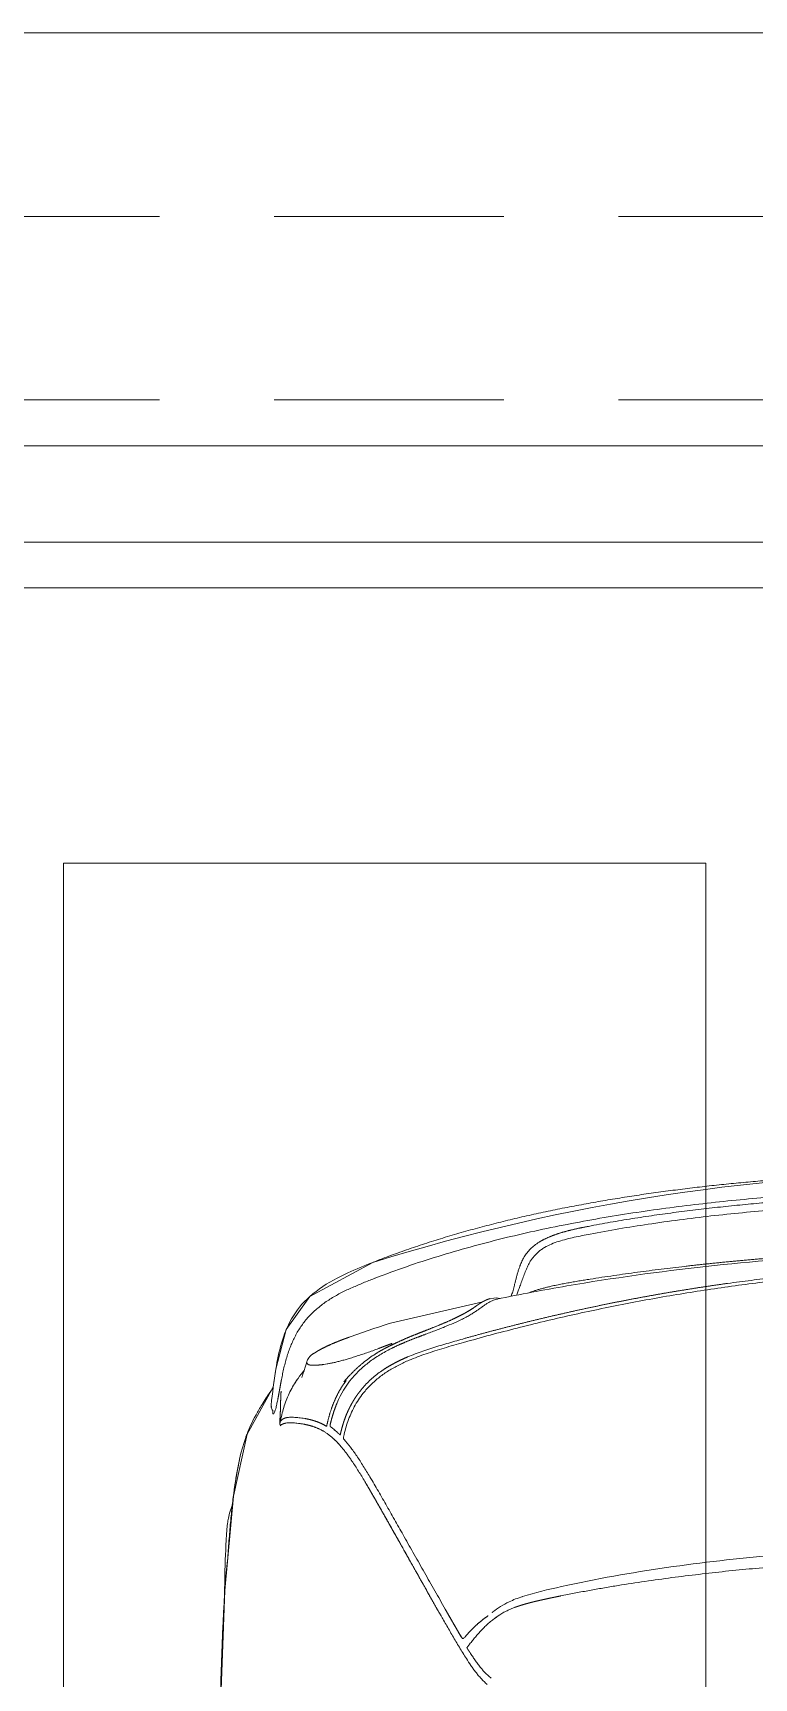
# Model space of a CAD drawing. Header units: metres. Extents: x -13316 to 152404, y -3899 to 30226.
# Drawn here: x 114757.2 to 114835.7, y 3424.3 to 3603.7 of the extents above; entities that cross this region are included whole.
import ezdxf
from ezdxf.xclip import XClip

# ---------------------------------------------------------------- set-up
doc = ezdxf.new("R2010")
doc.units = ezdxf.units.M
doc.header["$LTSCALE"] = 100
doc.header["$MEASUREMENT"] = 0
doc.header["$XCLIPFRAME"] = 0
doc.linetypes.add('HIDDEN', pattern=[0.375, 0.25, -0.125])
doc.layers.get('0').update_dxf_attribs({"color": 9, "lineweight": 9})
for name, color, linetype, lineweight in [('04', 9, 'Continuous', 9), ('06A', 9, 'Continuous', 9), ('06B', 9, 'Continuous', 9), ('06D', 9, 'Continuous', 9), ('40M', 9, 'Continuous', 9)]:
    doc.layers.add(name, color=color, linetype=linetype, lineweight=lineweight)

# ---------------------------------------------------------------- blocks, each defined once
blk = doc.blocks.new('p-harpusta-ust')
at = {"layer": '06A'}
blk.add_lwpolyline([(-947.46, 2083), (-947.46, 2083), (-902.46, 2083), (-902.46, 460), (-947.46, 460), (-947.46, 2083)], dxfattribs=at)
at = {"layer": '06D', "linetype": 'HIDDEN'}
for points in [[(-927.46, 460), (-927.46, 2083)], [(-907.46, 460), (-907.46, 2083)]]:
    blk.add_lwpolyline(points, dxfattribs=at)
blk = doc.blocks.new('p-araba-polo')
for p, q in [((3.7907, -0.2576), (3.7909, -0.2576)), ((3.7514, -0.624), (3.7743, -0.5251)), ((3.7299, -0.546), (3.7299, -0.546)), ((3.4392, -0.5659), (3.4392, -0.5659)), ((3.6419, -0.7275), (3.6419, -0.7275)), ((3.4804, -0.8048), (3.4804, -0.8048))]:
    blk.add_line(p, q)
at = {"flags": 128}
for points in [[(3.7308, -0.6835), (3.732, -0.6804), (3.7332, -0.6772), (3.7345, -0.6739)], [(3.6558, -0.7538), (3.6563, -0.7542), (3.6566, -0.7545), (3.6574, -0.7549)], [(3.6574, -0.7549), (3.6583, -0.7553), (3.6593, -0.7556), (3.6605, -0.7556)]]:
    blk.add_lwpolyline(points, dxfattribs=at)
for points, degree, knots in [([(3.8968, 0), (3.8968, -0.0121), (3.8967, -0.0363), (3.8959, -0.0725), (3.8947, -0.1088), (3.893, -0.145), (3.8908, -0.1812), (3.888, -0.2174), (3.8847, -0.2535), (3.8808, -0.2896), (3.8764, -0.3256), (3.8712, -0.3615), (3.8654, -0.3973), (3.8588, -0.4329), (3.8515, -0.4685), (3.8433, -0.5038), (3.8341, -0.5389), (3.824, -0.5737), (3.8128, -0.6082), (3.8043, -0.6309), (3.8001, -0.6422)], 3, [0, 0, 0, 0, 0.055558, 0.111113, 0.166668, 0.222224, 0.277781, 0.333337, 0.388894, 0.44445, 0.500005, 0.55556, 0.611116, 0.666671, 0.722227, 0.777783, 0.833339, 0.888892, 0.944445, 1, 1, 1, 1]), ([(3.8174, -0.6444), (3.8199, -0.638), (3.8249, -0.6251), (3.8318, -0.6056), (3.8384, -0.5859), (3.8446, -0.566), (3.8505, -0.5459), (3.856, -0.5257), (3.8613, -0.5053), (3.8662, -0.4849), (3.8708, -0.4643), (3.8752, -0.4435), (3.8792, -0.4228), (3.883, -0.4019), (3.8866, -0.3809), (3.8899, -0.3599), (3.893, -0.3389), (3.8958, -0.3178), (3.8985, -0.2966), (3.9009, -0.2755), (3.9031, -0.2543), (3.9051, -0.2331), (3.9069, -0.2119), (3.9086, -0.1907), (3.91, -0.1695), (3.9113, -0.1483), (3.9123, -0.1271), (3.9133, -0.1059), (3.914, -0.0847), (3.9146, -0.0635), (3.915, -0.0423), (3.9152, -0.0212), (3.9153, -0.007), (3.9153, 0)], 3, [0, 0, 0, 0, 0.031503, 0.063111, 0.094824, 0.126637, 0.158547, 0.190546, 0.222628, 0.254786, 0.287011, 0.319297, 0.351636, 0.384021, 0.416445, 0.448899, 0.481372, 0.513858, 0.546357, 0.578861, 0.611362, 0.643854, 0.676332, 0.708795, 0.741239, 0.773662, 0.806063, 0.838441, 0.870794, 0.903125, 0.935433, 0.967723, 1, 1, 1, 1]), ([(3.8826, 0), (3.8825, -0.0115), (3.8825, -0.0346), (3.8818, -0.0692), (3.8807, -0.1038), (3.8791, -0.1384), (3.877, -0.1729), (3.8745, -0.2074), (3.8715, -0.2419), (3.8679, -0.2763), (3.8637, -0.3107), (3.859, -0.3441), (3.8539, -0.3766), (3.85, -0.3976), (3.8481, -0.4081)], 3, [0, 0, 0, 0, 0.084393, 0.168775, 0.253159, 0.337558, 0.421942, 0.506321, 0.590718, 0.675107, 0.759486, 0.843869, 0.92194, 1, 1, 1, 1]), ([(3.8565, -0.4099), (3.858, -0.4019), (3.861, -0.3861), (3.865, -0.3622), (3.8686, -0.3382), (3.8719, -0.3142), (3.8749, -0.2902), (3.8776, -0.2661), (3.8801, -0.242), (3.8823, -0.2178), (3.8842, -0.1937), (3.8859, -0.1695), (3.8873, -0.1453), (3.8885, -0.1211), (3.8895, -0.0969), (3.8903, -0.0727), (3.8908, -0.0485), (3.8912, -0.0242), (3.8912, -0.0081), (3.8912, 0)], 3, [0, 0, 0, 0, 0.058823, 0.117646, 0.17647, 0.235293, 0.294117, 0.35294, 0.411764, 0.470587, 0.529411, 0.588234, 0.647058, 0.705882, 0.764705, 0.823529, 0.882353, 0.941176, 1, 1, 1, 1]), ([(3.7299, -0.546), (3.7326, -0.5363), (3.7381, -0.5169), (3.7456, -0.4876), (3.7529, -0.4583), (3.7597, -0.4288), (3.7661, -0.3992), (3.7721, -0.3696), (3.7777, -0.3398), (3.7828, -0.31), (3.7875, -0.2801), (3.7918, -0.2501), (3.7957, -0.2201), (3.7992, -0.19), (3.8022, -0.1598), (3.8038, -0.1397), (3.8047, -0.1296)], 3, [0, 0, 0, 0, 0.071461, 0.142913, 0.214376, 0.285822, 0.357282, 0.428734, 0.500167, 0.571583, 0.64299, 0.714393, 0.785796, 0.857198, 0.928599, 1, 1, 1, 1]), ([(3.7771, -0.5097), (3.7824, -0.4843), (3.7966, -0.4088), (3.8141, -0.2823), (3.8225, -0.1806), (3.8251, -0.1297)], 3, [0, 0, 0, 0, 0.20268, 0.601651, 1, 1, 1, 1]), ([(3.7943, -0.2582), (3.7954, -0.2497), (3.7977, -0.2326), (3.8008, -0.2069), (3.8036, -0.1812), (3.806, -0.1555), (3.8074, -0.1383), (3.8081, -0.1297)], 3, [0, 0, 0, 0, 0.200035, 0.400025, 0.600021, 0.8, 1, 1, 1, 1]), ([(3.4856, -0.2052), (3.4847, -0.215), (3.4831, -0.2347), (3.4791, -0.2738), (3.4733, -0.3227), (3.4669, -0.3666), (3.4619, -0.3959), (3.4593, -0.4106), (3.4566, -0.4254), (3.4546, -0.4353), (3.4536, -0.4402)], 3, [0, 0, 0, 0, 0.12452, 0.248713, 0.496885, 0.746467, 0.809383, 0.872586, 0.936113, 1, 1, 1, 1]), ([(3.7989, -0.4081), (3.8003, -0.3995), (3.8029, -0.3823), (3.8065, -0.3565), (3.8099, -0.3307), (3.8119, -0.3134), (3.8129, -0.3048)], 3, [0, 0, 0, 0, 0.249972, 0.499988, 0.750033, 1, 1, 1, 1]), ([(3.7912, -0.4504), (3.7917, -0.4485), (3.7925, -0.4445), (3.7937, -0.4385), (3.7948, -0.4325), (3.7959, -0.4264), (3.797, -0.4203), (3.798, -0.4142), (3.7986, -0.4101), (3.7989, -0.4081)], 3, [0, 0, 0, 0, 0.142515, 0.285196, 0.427965, 0.570749, 0.713737, 0.856833, 1, 1, 1, 1]), ([(3.8481, -0.4081), (3.8476, -0.411), (3.8464, -0.4167), (3.8447, -0.4253), (3.8426, -0.4338), (3.8402, -0.4422), (3.8374, -0.4503), (3.8348, -0.4552), (3.8335, -0.4577)], 3, [0, 0, 0, 0, 0.167506, 0.33466, 0.50145, 0.667886, 0.83384, 1, 1, 1, 1]), ([(3.7841, -0.4746), (3.7844, -0.4739), (3.7851, -0.4721), (3.7861, -0.4691), (3.7873, -0.4656), (3.7883, -0.462), (3.7893, -0.4582), (3.7903, -0.4544), (3.7909, -0.4517), (3.7912, -0.4504)], 3, [0, 0, 0, 0, 0.115196, 0.262644, 0.410099, 0.557562, 0.705034, 0.852514, 1, 1, 1, 1]), ([(3.8335, -0.4577), (3.8327, -0.4588), (3.8313, -0.4612), (3.8288, -0.4644), (3.826, -0.4673), (3.8231, -0.4699), (3.82, -0.4722), (3.8168, -0.4742), (3.8134, -0.476), (3.8111, -0.477), (3.81, -0.4775)], 3, [0, 0, 0, 0, 0.124981, 0.249968, 0.374958, 0.499953, 0.624954, 0.749963, 0.874979, 1, 1, 1, 1]), ([(3.8134, -0.4845), (3.8151, -0.4838), (3.8184, -0.4825), (3.8232, -0.48), (3.8278, -0.4769), (3.832, -0.4731), (3.8358, -0.4688), (3.8381, -0.4654), (3.8392, -0.4637)], 3, [0, 0, 0, 0, 0.166711, 0.333398, 0.500062, 0.66671, 0.833352, 1, 1, 1, 1]), ([(3.81, -0.4775), (3.808, -0.4783), (3.804, -0.4799), (3.798, -0.482), (3.7924, -0.4841), (3.7873, -0.486), (3.7837, -0.4874), (3.7819, -0.4881), (3.7815, -0.4884)], 3, [0, 0, 0, 0, 0.18627, 0.372392, 0.558131, 0.743503, 0.928538, 1, 1, 1, 1]), ([(3.4331, -0.5064), (3.434, -0.5049), (3.4358, -0.502), (3.4373, -0.4989), (3.4381, -0.4974)], 3, [0, 0, 0, 0, 0.504884, 1, 1, 1, 1]), ([(3.4381, -0.4974), (3.4373, -0.4989), (3.4358, -0.502), (3.434, -0.5049), (3.4331, -0.5064)], 3, [0, 0, 0, 0, 0.494609, 1, 1, 1, 1]), ([(3.4381, -0.4974), (3.4386, -0.4963), (3.4397, -0.4941), (3.4405, -0.4918), (3.441, -0.4906)], 3, [0, 0, 0, 0, 0.498968, 1, 1, 1, 1]), ([(3.441, -0.4906), (3.4405, -0.4918), (3.4397, -0.4941), (3.4386, -0.4963), (3.4381, -0.4974)], 3, [0, 0, 0, 0, 0.501096, 1, 1, 1, 1]), ([(3.7818, -0.4936), (3.7825, -0.4933), (3.784, -0.4928), (3.7865, -0.492), (3.7894, -0.4913), (3.7925, -0.4905), (3.7958, -0.4896), (3.7992, -0.4888), (3.8027, -0.4879), (3.8063, -0.4869), (3.8099, -0.4858), (3.8122, -0.4849), (3.8134, -0.4845)], 3, [0, 0, 0, 0, 0.099513, 0.199085, 0.298757, 0.398601, 0.498624, 0.598776, 0.698998, 0.799265, 0.899601, 1, 1, 1, 1]), ([(3.3918, -0.5389), (3.3904, -0.5381), (3.3878, -0.5363), (3.3839, -0.5336), (3.38, -0.5308), (3.3763, -0.528), (3.3729, -0.5252), (3.3698, -0.5223), (3.3668, -0.5193), (3.365, -0.517), (3.3641, -0.5159)], 3, [0, 0, 0, 0, 0.135189, 0.270177, 0.404927, 0.539624, 0.654876, 0.770059, 0.885089, 1, 1, 1, 1]), ([(3.4273, -0.5145), (3.4262, -0.5159), (3.4239, -0.5188), (3.4208, -0.522), (3.4183, -0.5245), (3.4164, -0.5263), (3.4145, -0.5281), (3.4126, -0.5298), (3.4107, -0.5315), (3.4088, -0.5331), (3.4068, -0.5347), (3.4049, -0.5363), (3.403, -0.5378), (3.4015, -0.539), (3.4005, -0.5397), (3.4, -0.5401), (3.3996, -0.5405), (3.3991, -0.5408), (3.3986, -0.5412), (3.3981, -0.5416), (3.3976, -0.542), (3.3973, -0.5422), (3.3971, -0.5423)], 3, [0, 0, 0, 0, 0.127806, 0.254933, 0.318226, 0.381331, 0.444235, 0.506923, 0.569381, 0.631599, 0.69357, 0.755292, 0.816773, 0.878031, 0.893313, 0.908584, 0.923844, 0.939093, 0.954332, 0.969563, 0.984785, 1, 1, 1, 1]), ([(3.4331, -0.5064), (3.4331, -0.5064), (3.4322, -0.5078), (3.4303, -0.5106), (3.4283, -0.5132), (3.4273, -0.5145)], 3, [0, 0, 0, 0, 0.000023, 0.502974, 1, 1, 1, 1]), ([(3.7735, -0.5185), (3.773, -0.5194), (3.7719, -0.5212), (3.7697, -0.5243), (3.7679, -0.5268), (3.767, -0.5281)], 3, [0, 0, 0, 0, 0.333348, 0.666684, 1, 1, 1, 1]), ([(3.7735, -0.5185), (3.774, -0.5176), (3.7749, -0.5159), (3.7763, -0.5127), (3.777, -0.5104), (3.7773, -0.5088)], 3, [0, 0, 0, 0, 0.253002, 0.505984, 1, 1, 1, 1]), ([(3.3572, -0.5202), (3.3577, -0.5208), (3.3587, -0.522), (3.3608, -0.5242), (3.3635, -0.5269), (3.367, -0.5299), (3.3705, -0.5327), (3.3741, -0.5354), (3.379, -0.5388), (3.3828, -0.5413), (3.3853, -0.5429)], 3, [0, 0, 0, 0, 0.060335, 0.124578, 0.249278, 0.374233, 0.499321, 0.624409, 0.749543, 1, 1, 1, 1]), ([(3.403, -0.5378), (3.403, -0.5378), (3.403, -0.5378), (3.403, -0.5378), (3.403, -0.5378), (3.403, -0.5378), (3.403, -0.5378)], 3, [0, 0, 0, 0, 1, 1, 1, 1, 1, 1, 1]), ([(3.403, -0.5378), (3.403, -0.5378), (3.403, -0.5378), (3.403, -0.5378), (3.403, -0.5378), (3.403, -0.5378), (3.403, -0.5378), (3.403, -0.5378), (3.403, -0.5378), (3.403, -0.5378), (3.403, -0.5378), (3.403, -0.5378), (3.403, -0.5378), (3.403, -0.5378), (3.403, -0.5378)], 7, [0, 0, 0, 0, 0, 0, 0, 0, 1, 1, 1, 1, 1, 1, 1, 1, 1, 1, 1, 1, 1, 1, 1]), ([(3.767, -0.5281), (3.7664, -0.5289), (3.7652, -0.5307), (3.763, -0.5338), (3.7607, -0.5375), (3.7581, -0.5419), (3.7563, -0.5454), (3.7554, -0.5472)], 3, [0, 0, 0, 0, 0.200624, 0.400934, 0.600937, 0.800584, 1, 1, 1, 1]), ([(3.3853, -0.5429), (3.3873, -0.5442), (3.3915, -0.5467), (3.3997, -0.5518), (3.4101, -0.5579), (3.4204, -0.5638), (3.4274, -0.5679), (3.4315, -0.5702), (3.4335, -0.5714), (3.4347, -0.5721)], 3, [0, 0, 0, 0, 0.124906, 0.24985, 0.49985, 0.749925, 0.874966, 0.92498, 1, 1, 1, 1]), ([(3.4092, -0.5441), (3.4087, -0.5445), (3.4078, -0.5452), (3.4071, -0.5465), (3.4076, -0.5476), (3.4085, -0.5481), (3.4089, -0.5484)], 3, [0, 0, 0, 0, 0.263807, 0.500052, 0.736261, 1, 1, 1, 1]), ([(3.4089, -0.5484), (3.414, -0.5514), (3.4241, -0.5573), (3.4341, -0.563), (3.4392, -0.5659)], 3, [0, 0, 0, 0, 0.499997, 1, 1, 1, 1]), ([(3.7106, -0.6052), (3.7118, -0.6022), (3.7143, -0.5961), (3.7176, -0.5868), (3.7208, -0.5771), (3.7239, -0.567), (3.7269, -0.5566), (3.7289, -0.5496), (3.7299, -0.546)], 3, [0, 0, 0, 0, 0.155616, 0.31525, 0.479141, 0.64759, 0.821014, 1, 1, 1, 1]), ([(3.7141, -0.6071), (3.7152, -0.6043), (3.7175, -0.5987), (3.7205, -0.5902), (3.7234, -0.5816), (3.7261, -0.573), (3.7287, -0.5643), (3.7312, -0.5556), (3.7328, -0.5498), (3.7337, -0.5469)], 3, [0, 0, 0, 0, 0.14264, 0.285361, 0.428172, 0.571059, 0.714003, 0.856988, 1, 1, 1, 1]), ([(3.4212, -0.5643), (3.4212, -0.5643), (3.4212, -0.5643), (3.4212, -0.5643), (3.4212, -0.5643), (3.4212, -0.5643), (3.4212, -0.5643)], 3, [0, 0, 0, 0, 1, 1, 1, 1, 1, 1, 1]), ([(3.4212, -0.5643), (3.4212, -0.5643), (3.4212, -0.5643), (3.4212, -0.5643), (3.4212, -0.5643), (3.4212, -0.5643), (3.4212, -0.5643)], 3, [0, 0, 0, 0, 1, 1, 1, 1, 1, 1, 1]), ([(3.4347, -0.5721), (3.4414, -0.5759), (3.4547, -0.5834), (3.4744, -0.5945), (3.4939, -0.6055), (3.5066, -0.6127), (3.513, -0.6162)], 3, [0, 0, 0, 0, 0.250088, 0.500081, 0.750046, 1, 1, 1, 1]), ([(3.4392, -0.5659), (3.4459, -0.5697), (3.4593, -0.5774), (3.4791, -0.5886), (3.4988, -0.5997), (3.5116, -0.607), (3.5181, -0.6106)], 3, [0, 0, 0, 0, 0.250005, 0.499995, 0.750003, 1, 1, 1, 1]), ([(3.7468, -0.5666), (3.7461, -0.5684), (3.7447, -0.5719), (3.7426, -0.5774), (3.7405, -0.583), (3.7391, -0.5868), (3.7384, -0.5887)], 3, [0, 0, 0, 0, 0.249816, 0.499724, 0.749781, 1, 1, 1, 1]), ([(3.6746, -0.6553), (3.6762, -0.654), (3.6794, -0.6513), (3.6839, -0.647), (3.6882, -0.6424), (3.6922, -0.6376), (3.6959, -0.6326), (3.6993, -0.6274), (3.7024, -0.622), (3.7054, -0.6165), (3.7081, -0.6109), (3.7098, -0.6071), (3.7106, -0.6052)], 3, [0, 0, 0, 0, 0.099992, 0.199992, 0.299988, 0.399982, 0.499978, 0.599981, 0.699987, 0.79999, 0.899989, 1, 1, 1, 1]), ([(3.513, -0.6162), (3.5186, -0.6194), (3.5299, -0.6257), (3.5464, -0.6351), (3.5626, -0.6443), (3.573, -0.6504), (3.5782, -0.6534)], 3, [0, 0, 0, 0, 0.250068, 0.500042, 0.750043, 1, 1, 1, 1]), ([(3.5181, -0.6106), (3.5237, -0.6138), (3.535, -0.6202), (3.5515, -0.6295), (3.5678, -0.6388), (3.5782, -0.6449), (3.5834, -0.648)], 3, [0, 0, 0, 0, 0.250003, 0.500002, 0.750004, 1, 1, 1, 1]), ([(3.7233, -0.6248), (3.7222, -0.6269), (3.72, -0.6311), (3.7164, -0.6372), (3.7126, -0.6433), (3.7098, -0.6471), (3.7084, -0.649)], 3, [0, 0, 0, 0, 0.250171, 0.500217, 0.75015, 1, 1, 1, 1]), ([(3.6769, -0.6587), (3.6787, -0.6573), (3.6822, -0.6544), (3.6872, -0.6496), (3.6918, -0.6446), (3.6961, -0.6393), (3.6987, -0.6355), (3.7, -0.6336)], 3, [0, 0, 0, 0, 0.199996, 0.399992, 0.599991, 0.799994, 1, 1, 1, 1]), ([(3.7233, -0.6387), (3.7225, -0.6408), (3.7209, -0.645), (3.7187, -0.6513), (3.7166, -0.6574), (3.7147, -0.6635), (3.7135, -0.6673), (3.7129, -0.6693)], 3, [0, 0, 0, 0, 0.200275, 0.400507, 0.60049, 0.800241, 1, 1, 1, 1]), ([(3.7997, -0.6433), (3.7981, -0.6473), (3.7949, -0.6553), (3.7899, -0.6672), (3.7844, -0.6789), (3.7781, -0.6903), (3.7708, -0.7011), (3.765, -0.7075), (3.7621, -0.7107)], 3, [0, 0, 0, 0, 0.166182, 0.332514, 0.49905, 0.665821, 0.832816, 1, 1, 1, 1]), ([(3.7799, -0.7136), (3.7879, -0.7046), (3.7968, -0.6908), (3.8082, -0.6672), (3.8136, -0.654), (3.8172, -0.6448)], 3, [0, 0, 0, 0, 0.458817, 0.622395, 1, 1, 1, 1]), ([(3.5782, -0.6534), (3.5821, -0.6558), (3.5899, -0.6605), (3.5971, -0.6652), (3.6007, -0.6676)], 3, [0, 0, 0, 0, 0.500144, 1, 1, 1, 1]), ([(3.5834, -0.648), (3.5874, -0.6504), (3.5954, -0.6552), (3.6027, -0.66), (3.6063, -0.6624)], 3, [0, 0, 0, 0, 0.500076, 1, 1, 1, 1]), ([(3.6063, -0.6624), (3.6096, -0.6647), (3.6161, -0.6692), (3.6216, -0.6739), (3.6243, -0.6762)], 3, [0, 0, 0, 0, 0.500136, 1, 1, 1, 1]), ([(3.6278, -0.6766), (3.6305, -0.676), (3.6359, -0.6747), (3.644, -0.6721), (3.652, -0.6689), (3.6599, -0.6651), (3.6675, -0.6606), (3.6722, -0.6571), (3.6746, -0.6553)], 3, [0, 0, 0, 0, 0.159308, 0.322994, 0.489699, 0.658429, 0.828591, 1, 1, 1, 1]), ([(3.7084, -0.649), (3.7071, -0.6507), (3.7044, -0.6541), (3.7001, -0.6589), (3.6955, -0.6634), (3.6922, -0.6662), (3.6906, -0.6677)], 3, [0, 0, 0, 0, 0.250005, 0.500006, 0.750004, 1, 1, 1, 1]), ([(3.6243, -0.6762), (3.6245, -0.6764), (3.6249, -0.6768), (3.6263, -0.6769), (3.6273, -0.6767), (3.6278, -0.6766)], 3, [0, 0, 0, 0, 0.33657, 0.664105, 1, 1, 1, 1]), ([(3.6289, -0.6804), (3.631, -0.6799), (3.6352, -0.679), (3.6415, -0.6772), (3.6476, -0.6751), (3.6516, -0.6734), (3.6536, -0.6726)], 3, [0, 0, 0, 0, 0.250006, 0.500007, 0.750006, 1, 1, 1, 1]), ([(3.6843, -0.6769), (3.685, -0.6764), (3.6864, -0.6754), (3.6877, -0.6744), (3.6884, -0.6739)], 3, [0, 0, 0, 0, 0.500012, 1, 1, 1, 1]), ([(3.7129, -0.6693), (3.7124, -0.6709), (3.7114, -0.674), (3.7102, -0.6786), (3.709, -0.6829), (3.708, -0.6871), (3.7072, -0.691), (3.7065, -0.6948), (3.7062, -0.697), (3.706, -0.6982)], 3, [0, 0, 0, 0, 0.143178, 0.285809, 0.428387, 0.571114, 0.714004, 0.856981, 1, 1, 1, 1]), ([(3.7349, -0.6727), (3.7343, -0.6745), (3.733, -0.6779), (3.7317, -0.6811), (3.7311, -0.6828)], 3, [0, 0, 0, 0, 0.495547, 1, 1, 1, 1]), ([(3.6381, -0.6911), (3.6372, -0.6899), (3.6354, -0.6874), (3.6331, -0.6849), (3.632, -0.6836)], 3, [0, 0, 0, 0, 0.500029, 1, 1, 1, 1]), ([(3.706, -0.6982), (3.706, -0.6982), (3.706, -0.6982), (3.706, -0.6982), (3.706, -0.6982), (3.706, -0.6982), (3.706, -0.6982)], 3, [0, 0, 0, 0, 1, 1, 1, 1.000001, 1.000001, 1.000001, 1.000001]), ([(3.7311, -0.6828), (3.7305, -0.6842), (3.7293, -0.687), (3.7276, -0.691), (3.7259, -0.6947), (3.7243, -0.6981), (3.7227, -0.7012), (3.7212, -0.7039), (3.7197, -0.7063), (3.7188, -0.7076), (3.7184, -0.7083)], 3, [0, 0, 0, 0, 0.125001, 0.250002, 0.375002, 0.500002, 0.625002, 0.750002, 0.875001, 1, 1, 1, 1]), ([(3.7009, -0.7505), (3.7197, -0.7475), (3.7493, -0.7404), (3.773, -0.7216), (3.7799, -0.7136)], 3, [0, 0, 0, 0, 0.646551, 1, 1, 1, 1]), ([(3.7056, -0.7145), (3.7057, -0.7149), (3.7061, -0.7158), (3.7068, -0.7165), (3.7077, -0.7169), (3.7085, -0.7168), (3.709, -0.7167), (3.7091, -0.7166)], 3, [0, 0, 0, 0, 0.235288, 0.470581, 0.705875, 0.941175, 1, 1, 1, 1]), ([(3.7089, -0.7167), (3.7101, -0.7164), (3.7141, -0.7146), (3.7152, -0.7128), (3.7174, -0.7102)], 3, [0, 0, 0, 0, 0.136101, 1, 1, 1, 1]), ([(3.7621, -0.7107), (3.7607, -0.7121), (3.7579, -0.7149), (3.7533, -0.7188), (3.7485, -0.7224), (3.7436, -0.7257), (3.7384, -0.7286), (3.7331, -0.7313), (3.7294, -0.7329), (3.7276, -0.7337)], 3, [0, 0, 0, 0, 0.142965, 0.285982, 0.428979, 0.571915, 0.714754, 0.857457, 1, 1, 1, 1]), ([(3.6409, -0.7204), (3.6411, -0.7217), (3.6415, -0.7242), (3.6417, -0.7264), (3.6419, -0.7275)], 3, [0, 0, 0, 0, 0.500012, 1, 1, 1, 1]), ([(3.6419, -0.7275), (3.642, -0.7284), (3.6422, -0.7303), (3.6423, -0.7328), (3.6424, -0.7353), (3.6423, -0.7376), (3.6421, -0.739), (3.642, -0.7397)], 3, [0, 0, 0, 0, 0.160277, 0.337825, 0.535128, 0.754926, 1, 1, 1, 1]), ([(3.6431, -0.7458), (3.6458, -0.7452), (3.6511, -0.7441), (3.659, -0.742), (3.6667, -0.7393), (3.6742, -0.7361), (3.6815, -0.7323), (3.6868, -0.729), (3.6897, -0.727), (3.6903, -0.7266)], 3, [0, 0, 0, 0, 0.158644, 0.317513, 0.476648, 0.636014, 0.795575, 0.955312, 1, 1, 1, 1]), ([(3.6479, -0.7254), (3.6478, -0.7244), (3.6475, -0.7224), (3.6472, -0.72), (3.647, -0.7189)], 3, [0, 0, 0, 0, 0.499774, 1, 1, 1, 1]), ([(3.6481, -0.7379), (3.6483, -0.7365), (3.6487, -0.7335), (3.6482, -0.7285), (3.648, -0.7261)], 3, [0, 0, 0, 0, 0.499729, 1, 1, 1, 1]), ([(3.6797, -0.7331), (3.6797, -0.7331), (3.6797, -0.7331), (3.6797, -0.7331), (3.6797, -0.7331), (3.6797, -0.7331), (3.6797, -0.7331), (3.6797, -0.7331), (3.6797, -0.7331), (3.6797, -0.7331), (3.6797, -0.7331), (3.6797, -0.7331), (3.6797, -0.7331)], 6, [0, 0, 0, 0, 0, 0, 0, 1, 1, 1, 1, 1, 1, 1, 1, 1, 1, 1, 1, 1]), ([(3.6797, -0.7331), (3.6797, -0.7331), (3.6797, -0.7331), (3.6797, -0.7331), (3.6797, -0.7331), (3.6797, -0.7331), (3.6797, -0.7331), (3.6797, -0.7331), (3.6797, -0.7331), (3.6797, -0.7331), (3.6797, -0.7331), (3.6797, -0.7331), (3.6797, -0.7331)], 6, [0, 0, 0, 0, 0, 0, 0, 1, 1, 1, 1, 1, 1, 1, 1, 1, 1, 1, 1, 1]), ([(3.6848, -0.7302), (3.6849, -0.7301), (3.6905, -0.7267), (3.695, -0.7233), (3.6988, -0.7202), (3.6995, -0.7196)], 3, [0, 0, 0, 0, 0.284317, 0.878632, 1, 1, 1, 1]), ([(3.7276, -0.7337), (3.7256, -0.7345), (3.7215, -0.7361), (3.7152, -0.7382), (3.7088, -0.7401), (3.7024, -0.7417), (3.6959, -0.7431), (3.6916, -0.744), (3.6894, -0.7444)], 3, [0, 0, 0, 0, 0.166659, 0.333321, 0.499987, 0.666656, 0.833327, 1, 1, 1, 1]), ([(3.7312, -0.7322), (3.7312, -0.7322), (3.7312, -0.7322), (3.7312, -0.7322), (3.7312, -0.7322), (3.7312, -0.7322), (3.7312, -0.7322), (3.7312, -0.7322), (3.7312, -0.7322), (3.7312, -0.7322)], 3, [0, 0, 0, 0, 0.125, 0.25, 0.5, 1, 1, 1, 1, 1, 1, 1]), ([(3.642, -0.7397), (3.6418, -0.7402), (3.6416, -0.7414), (3.6411, -0.7429), (3.6404, -0.7444), (3.6396, -0.7453), (3.6392, -0.7457)], 3, [0, 0, 0, 0, 0.221287, 0.461031, 0.720285, 1, 1, 1, 1]), ([(3.6423, -0.746), (3.6423, -0.746), (3.6424, -0.7459), (3.6429, -0.7458), (3.6431, -0.7458)], 3, [0, 0, 0, 0, 0.500528, 1, 1, 1, 1]), ([(3.6442, -0.7453), (3.6444, -0.7451), (3.6449, -0.7448), (3.6452, -0.7444), (3.6454, -0.7442)], 3, [0, 0, 0, 0, 0.499449, 1, 1, 1, 1]), ([(3.6446, -0.7452), (3.6444, -0.7453), (3.6442, -0.7453), (3.6442, -0.7453), (3.6442, -0.7453)], 3, [0, 0, 0, 0, 0.4918, 1, 1, 1, 1]), ([(3.6454, -0.7442), (3.6457, -0.7438), (3.6464, -0.743), (3.6472, -0.7415), (3.6477, -0.7399), (3.648, -0.7386), (3.6481, -0.7379)], 3, [0, 0, 0, 0, 0.25, 0.5, 0.75, 1, 1, 1, 1]), ([(3.6684, -0.7483), (3.6668, -0.7486), (3.6637, -0.7493), (3.6595, -0.7502), (3.6562, -0.7511), (3.6538, -0.752), (3.6529, -0.7524), (3.6525, -0.7527)], 3, [0, 0, 0, 0, 0.243786, 0.487231, 0.658342, 0.829202, 1, 1, 1, 1]), ([(3.6589, -0.7419), (3.6589, -0.7419), (3.6589, -0.7419), (3.6589, -0.7419), (3.6589, -0.7419), (3.6589, -0.7419), (3.6589, -0.7419)], 3, [0, 0, 0, 0, 1, 1, 1, 1.000001, 1.000001, 1.000001, 1.000001]), ([(3.6634, -0.7404), (3.6634, -0.7404), (3.6634, -0.7404), (3.6634, -0.7404), (3.6634, -0.7404), (3.6634, -0.7404), (3.6634, -0.7404), (3.6634, -0.7404), (3.6634, -0.7404), (3.6634, -0.7404), (3.6634, -0.7404), (3.6634, -0.7404), (3.6634, -0.7404), (3.6634, -0.7404), (3.6634, -0.7404)], 7, [0, 0, 0, 0, 0, 0, 0, 0, 1, 1, 1, 1, 1, 1, 1, 1.000001, 1.000001, 1.000001, 1.000001, 1.000001, 1.000001, 1.000001, 1.000001]), ([(3.63, -0.7819), (3.6367, -0.7793), (3.6464, -0.775), (3.6606, -0.7668), (3.6723, -0.7592), (3.6777, -0.7555), (3.6807, -0.7535), (3.6809, -0.7534)], 3, [0, 0, 0, 0, 0.436591, 0.634385, 0.751254, 0.983784, 1, 1, 1, 1]), ([(3.6621, -0.7555), (3.6621, -0.7555), (3.6621, -0.7555), (3.6621, -0.7555), (3.6621, -0.7555), (3.6621, -0.7555), (3.6621, -0.7555), (3.6621, -0.7555), (3.6621, -0.7555), (3.6621, -0.7555), (3.6621, -0.7555)], 5, [0, 0, 0, 0, 0, 0, 1, 1, 1, 1, 1, 1, 1, 1, 1, 1, 1]), ([(3.5624, -0.7968), (3.5668, -0.7962), (3.5918, -0.7928), (3.6137, -0.7881), (3.6286, -0.7825), (3.63, -0.7819)], 3, [0, 0, 0, 0, 0.15043, 0.932957, 1, 1, 1, 1]), ([(3.46, -0.8061), (3.4566, -0.8063), (3.4499, -0.8067), (3.4362, -0.8075), (3.4129, -0.8086), (3.3796, -0.8099), (3.339, -0.8111), (3.2984, -0.812), (3.2603, -0.8127), (3.226, -0.8131), (3.193, -0.8134), (3.1656, -0.8135), (3.1487, -0.8134), (3.1435, -0.8134)], 3, [0, 0, 0, 0, 0.03531, 0.070597, 0.141114, 0.269195, 0.390859, 0.518959, 0.640794, 0.737038, 0.833171, 0.948447, 1, 1, 1, 1]), ([(3.4534, -0.8065), (3.4733, -0.8062), (3.5024, -0.8054), (3.5233, -0.8042), (3.533, -0.8032), (3.5394, -0.8022), (3.5462, -0.8005), (3.5507, -0.7987), (3.5521, -0.7981)], 3, [0, 0, 0, 0, 0.418831, 0.714948, 0.835581, 0.907738, 0.972168, 1, 1, 1, 1]), ([(3.4649, -0.8058), (3.4648, -0.8058), (3.4647, -0.8058), (3.4648, -0.8058), (3.4649, -0.8058)], 3, [0, 0, 0, 0, 0.506131, 1, 1, 1, 1]), ([(3.4649, -0.8058), (3.4695, -0.8055), (3.4787, -0.8047), (3.4878, -0.8037), (3.4924, -0.8031)], 3, [0, 0, 0, 0, 0.500005, 1, 1, 1, 1]), ([(3.4924, -0.8031), (3.496, -0.8029), (3.5031, -0.8024), (3.5136, -0.8016), (3.5237, -0.8008), (3.5336, -0.8), (3.5432, -0.799), (3.5524, -0.798), (3.5613, -0.797), (3.5699, -0.7958), (3.5781, -0.7946), (3.5859, -0.7933), (3.5934, -0.7919), (3.5988, -0.7908), (3.6016, -0.7902), (3.6022, -0.7901)], 3, [0, 0, 0, 0, 0.08164, 0.163278, 0.244914, 0.326547, 0.408179, 0.489811, 0.571441, 0.653071, 0.734702, 0.816332, 0.897962, 0.979592, 1, 1, 1, 1])]:
    blk.add_open_spline(points, degree=degree, knots=knots)
for points, degree in [([(3.8299, -0.051), (3.8291, -0.0934), (3.8275, -0.1358), (3.825, -0.1781), (3.8218, -0.2204), (3.8178, -0.2626), (3.8129, -0.3048)], 6), ([(3.4638, -0.4393), (3.4806, -0.3636), (3.491, -0.2862), (3.4979, -0.2087)], 3), ([(3.7943, -0.2582), (3.7903, -0.2871), (3.7858, -0.3159), (3.7808, -0.3446), (3.7753, -0.3732), (3.7693, -0.4017)], 5), ([(3.7693, -0.4017), (3.7632, -0.431), (3.7565, -0.4602), (3.7494, -0.4892), (3.7418, -0.5181), (3.7337, -0.5469)], 5), ([(3.8565, -0.4099), (3.8547, -0.4197), (3.8527, -0.4291), (3.8503, -0.4386), (3.8474, -0.4478), (3.8438, -0.4564), (3.8392, -0.4637)], 6), ([(3.4536, -0.4402), (3.4532, -0.442), (3.4529, -0.4438), (3.4525, -0.4456), (3.4521, -0.4474), (3.4518, -0.4492), (3.4514, -0.451)], 6), ([(3.4529, -0.4818), (3.4574, -0.468), (3.4605, -0.4536), (3.4638, -0.4393)], 3), ([(3.4464, -0.4728), (3.4469, -0.471), (3.4473, -0.4692), (3.4478, -0.4673), (3.4482, -0.4655), (3.4486, -0.4637), (3.449, -0.4619)], 6), ([(3.4514, -0.451), (3.451, -0.4529), (3.4506, -0.4547), (3.4502, -0.4565), (3.4498, -0.4583), (3.4494, -0.4601), (3.449, -0.4619)], 6), ([(3.8303, -0.4624), (3.8303, -0.4624), (3.8303, -0.4624), (3.8303, -0.4624)], 3), ([(3.4434, -0.4835), (3.4429, -0.4849), (3.4425, -0.4863), (3.442, -0.4878), (3.4415, -0.4892), (3.441, -0.4906)], 5), ([(3.441, -0.4906), (3.4415, -0.4892), (3.442, -0.4878), (3.4425, -0.4863), (3.4429, -0.4849), (3.4434, -0.4835)], 5), ([(3.4434, -0.4835), (3.4439, -0.4817), (3.4445, -0.4799), (3.445, -0.4781), (3.4455, -0.4763), (3.4459, -0.4746), (3.4464, -0.4728)], 6), ([(3.4472, -0.4963), (3.4494, -0.4917), (3.4513, -0.4868), (3.4529, -0.4818)], 3), ([(3.4529, -0.4816), (3.4529, -0.4817), (3.4529, -0.4819), (3.4528, -0.482), (3.4527, -0.4821), (3.4526, -0.4822), (3.4523, -0.4824)], 6), ([(3.4362, -0.5141), (3.4404, -0.5087), (3.4441, -0.5027), (3.4472, -0.4963)], 3), ([(3.7818, -0.4936), (3.7815, -0.4937), (3.7812, -0.4938), (3.7809, -0.4939), (3.7806, -0.494), (3.7803, -0.4942)], 5), ([(3.7803, -0.4942), (3.7808, -0.494), (3.7813, -0.4938), (3.7818, -0.4936)], 3), ([(3.4092, -0.5441), (3.4141, -0.54), (3.4191, -0.5353), (3.4238, -0.5303), (3.4281, -0.5248), (3.432, -0.5191)], 5), ([(3.4273, -0.5145), (3.4285, -0.513), (3.4297, -0.5114), (3.4309, -0.5098), (3.432, -0.5081), (3.4331, -0.5064)], 5), ([(3.4363, -0.5139), (3.4362, -0.5141), (3.4361, -0.5142), (3.4359, -0.5144), (3.4357, -0.5145), (3.4355, -0.5147), (3.4352, -0.5148)], 6), ([(3.7775, -0.5177), (3.7771, -0.5191), (3.7766, -0.5206), (3.776, -0.522), (3.7752, -0.5235), (3.7743, -0.5251)], 5), ([(3.7775, -0.5177), (3.7775, -0.5174), (3.7776, -0.5171), (3.7777, -0.5169)], 3), ([(3.7778, -0.5161), (3.7787, -0.5118), (3.7785, -0.5089), (3.7779, -0.5057)], 3), ([(3.7743, -0.5251), (3.7733, -0.527), (3.772, -0.529), (3.7705, -0.531), (3.7688, -0.5334), (3.7668, -0.5363), (3.7644, -0.5402)], 6), ([(3.7666, -0.5287), (3.7667, -0.5287), (3.7667, -0.5287), (3.7667, -0.5286), (3.7667, -0.5286), (3.7667, -0.5286), (3.7667, -0.5286)], 6), ([(3.7666, -0.5287), (3.7666, -0.5287), (3.7666, -0.5287), (3.7666, -0.5287), (3.7666, -0.5287), (3.7666, -0.5287), (3.7666, -0.5287)], 6), ([(3.3918, -0.5389), (3.3927, -0.5395), (3.3935, -0.5401), (3.3944, -0.5406), (3.3953, -0.5412), (3.3962, -0.5418), (3.3971, -0.5423)], 6), ([(3.3971, -0.5423), (3.3972, -0.5424), (3.3972, -0.5424), (3.3973, -0.5424)], 3), ([(3.3973, -0.5424), (3.3972, -0.5424), (3.3972, -0.5424), (3.3972, -0.5424), (3.3972, -0.5424), (3.3972, -0.5423), (3.3971, -0.5423)], 6), ([(3.4392, -0.5659), (3.4349, -0.5635), (3.4306, -0.561), (3.4262, -0.5585), (3.4219, -0.556), (3.4176, -0.5535), (3.4133, -0.551), (3.4089, -0.5484)], 7), ([(3.7644, -0.5402), (3.7622, -0.5439), (3.7597, -0.5484), (3.7569, -0.5538), (3.7539, -0.5602), (3.7508, -0.5674), (3.7478, -0.5751), (3.7446, -0.5831)], 7), ([(3.7468, -0.5668), (3.7497, -0.5596), (3.7526, -0.5529), (3.7553, -0.5475)], 3), ([(3.7549, -0.5478), (3.755, -0.5478), (3.755, -0.5477), (3.755, -0.5477), (3.755, -0.5477), (3.755, -0.5477), (3.7551, -0.5477)], 6), ([(3.7551, -0.5477), (3.7552, -0.5477), (3.7552, -0.5476), (3.7553, -0.5475), (3.7553, -0.5474), (3.7554, -0.5473), (3.7554, -0.5472)], 6), ([(3.412, -0.559), (3.412, -0.559), (3.412, -0.559), (3.412, -0.559)], 3), ([(3.412, -0.559), (3.412, -0.559), (3.412, -0.559), (3.412, -0.559), (3.412, -0.559), (3.412, -0.559)], 5), ([(3.513, -0.6162), (3.4939, -0.6055), (3.4745, -0.5946), (3.4547, -0.5835), (3.4347, -0.5721)], 4), ([(3.7464, -0.567), (3.7465, -0.567), (3.7465, -0.567), (3.7465, -0.567), (3.7465, -0.567), (3.7465, -0.567), (3.7466, -0.567)], 6), ([(3.7466, -0.567), (3.7467, -0.5669), (3.7467, -0.5669), (3.7468, -0.5668), (3.7468, -0.5668), (3.7468, -0.5667), (3.7468, -0.5666)], 6), ([(3.4561, -0.5842), (3.4561, -0.5842), (3.4561, -0.5842), (3.4561, -0.5842)], 3), ([(3.4561, -0.5842), (3.4561, -0.5842), (3.4561, -0.5842), (3.4561, -0.5842), (3.4561, -0.5842), (3.4561, -0.5842)], 5), ([(3.7233, -0.6248), (3.7268, -0.6177), (3.73, -0.6105), (3.7329, -0.6032), (3.7357, -0.5959), (3.7384, -0.5887)], 5), ([(3.7446, -0.5831), (3.742, -0.5897), (3.7394, -0.5965), (3.7366, -0.6034), (3.7337, -0.6103), (3.7306, -0.6172), (3.7273, -0.624)], 6), ([(3.7382, -0.5889), (3.7383, -0.5889), (3.7384, -0.5889), (3.7384, -0.5889), (3.7384, -0.5888), (3.7384, -0.5888), (3.7384, -0.5887)], 6), ([(3.7141, -0.6071), (3.7117, -0.6126), (3.7092, -0.6181), (3.7064, -0.6235), (3.7034, -0.6286), (3.7, -0.6336)], 5), ([(3.5782, -0.6534), (3.5628, -0.6443), (3.5465, -0.6352), (3.5299, -0.6258), (3.513, -0.6162)], 4), ([(3.7273, -0.624), (3.7257, -0.6274), (3.7239, -0.6308), (3.7222, -0.6341), (3.7203, -0.6374), (3.7183, -0.6407)], 5), ([(3.7289, -0.624), (3.7277, -0.627), (3.7266, -0.63), (3.7255, -0.633), (3.7244, -0.6358), (3.7233, -0.6387)], 5), ([(3.7289, -0.624), (3.7277, -0.627), (3.7266, -0.63), (3.7255, -0.633), (3.7244, -0.6358), (3.7233, -0.6387)], 5), ([(3.7286, -0.624), (3.7282, -0.624), (3.7277, -0.624), (3.7273, -0.624)], 3), ([(3.7286, -0.624), (3.7283, -0.624), (3.7281, -0.624), (3.7278, -0.624), (3.7276, -0.624), (3.7273, -0.624)], 5), ([(3.7289, -0.624), (3.7289, -0.624), (3.7288, -0.624), (3.7288, -0.624), (3.7287, -0.624), (3.7286, -0.624), (3.7286, -0.624)], 6), ([(3.7289, -0.624), (3.7288, -0.624), (3.7287, -0.624), (3.7286, -0.624)], 3), ([(3.7346, -0.6735), (3.7406, -0.6572), (3.7462, -0.6408), (3.7514, -0.624)], 3), ([(3.6871, -0.6763), (3.6934, -0.6709), (3.7003, -0.6645), (3.7071, -0.657), (3.7131, -0.649), (3.7183, -0.6407)], 5), ([(3.7997, -0.6433), (3.7998, -0.6429), (3.7999, -0.6426), (3.8001, -0.6422)], 3), ([(3.8001, -0.6422), (3.7999, -0.6426), (3.7998, -0.6429), (3.7997, -0.6433)], 3), ([(3.8175, -0.6441), (3.8175, -0.6442), (3.8175, -0.6443), (3.8175, -0.6443), (3.8174, -0.6444)], 4), ([(3.8174, -0.6444), (3.8174, -0.6444), (3.8175, -0.6443), (3.8175, -0.6442), (3.8175, -0.6442)], 4), ([(3.6769, -0.6587), (3.6748, -0.6604), (3.6726, -0.662), (3.6704, -0.6636), (3.6681, -0.665), (3.6657, -0.6664)], 5), ([(3.708, -0.649), (3.708, -0.649), (3.7081, -0.6491), (3.7081, -0.6491), (3.7082, -0.6491), (3.7082, -0.6491), (3.7082, -0.6491)], 6), ([(3.7082, -0.6491), (3.7083, -0.6492), (3.7084, -0.6492), (3.7084, -0.6492), (3.7084, -0.6491), (3.7084, -0.6491), (3.7084, -0.649)], 6), ([(3.6246, -0.6873), (3.62, -0.6823), (3.6144, -0.6773), (3.6078, -0.6724), (3.6007, -0.6676)], 4), ([(3.6536, -0.6726), (3.6489, -0.6747), (3.644, -0.6765), (3.639, -0.678), (3.634, -0.6793), (3.6289, -0.6804)], 5), ([(3.6289, -0.6804), (3.6292, -0.6807), (3.6295, -0.6811), (3.6299, -0.6814), (3.6302, -0.6817), (3.6305, -0.682)], 5), ([(3.629, -0.6763), (3.629, -0.6763), (3.629, -0.6763), (3.629, -0.6763), (3.629, -0.6763), (3.629, -0.6763), (3.629, -0.6763)], 6), ([(3.629, -0.6763), (3.629, -0.6763), (3.629, -0.6763), (3.629, -0.6763), (3.629, -0.6763), (3.629, -0.6763), (3.629, -0.6763), (3.629, -0.6763)], 7), ([(3.629, -0.6763), (3.629, -0.6763), (3.629, -0.6763), (3.629, -0.6763), (3.629, -0.6763)], 4), ([(3.629, -0.6763), (3.629, -0.6763), (3.629, -0.6763), (3.629, -0.6763), (3.629, -0.6763)], 4), ([(3.6843, -0.6769), (3.676, -0.6824), (3.6671, -0.687), (3.6578, -0.6905), (3.6482, -0.6931), (3.6385, -0.6952)], 5), ([(3.6657, -0.6664), (3.6634, -0.6678), (3.661, -0.6691), (3.6586, -0.6703), (3.6561, -0.6715), (3.6536, -0.6726)], 5), ([(3.6642, -0.6837), (3.6737, -0.6797), (3.6827, -0.6743), (3.6906, -0.6678)], 3), ([(3.6884, -0.6739), (3.6876, -0.6745), (3.6868, -0.6751), (3.6859, -0.6757), (3.6851, -0.6763), (3.6843, -0.6769)], 5), ([(3.6905, -0.6677), (3.6906, -0.6677), (3.6906, -0.6678), (3.6906, -0.6678), (3.6906, -0.6678), (3.6906, -0.6677), (3.6906, -0.6677)], 6), ([(3.7311, -0.6828), (3.732, -0.6804), (3.7329, -0.678), (3.7339, -0.6755), (3.7348, -0.673), (3.7357, -0.6704)], 5), ([(3.6409, -0.7204), (3.6395, -0.7132), (3.6375, -0.7045), (3.6326, -0.6959), (3.6246, -0.6873)], 4), ([(3.6305, -0.682), (3.6308, -0.6823), (3.6311, -0.6827), (3.6314, -0.683), (3.6317, -0.6833), (3.632, -0.6836)], 5), ([(3.632, -0.6836), (3.6327, -0.6844), (3.6334, -0.6851), (3.634, -0.6859), (3.6347, -0.6866), (3.6353, -0.6874)], 5), ([(3.6353, -0.6874), (3.6359, -0.6881), (3.6365, -0.6889), (3.6371, -0.6896), (3.6376, -0.6904), (3.6381, -0.6911)], 5), ([(3.6381, -0.6911), (3.6382, -0.6912), (3.6383, -0.6913), (3.6383, -0.6914), (3.6385, -0.6914), (3.6386, -0.6915), (3.6388, -0.6915)], 6), ([(3.647, -0.7189), (3.6462, -0.7147), (3.6452, -0.7101), (3.6437, -0.7052), (3.6416, -0.7003), (3.6385, -0.6952)], 5), ([(3.6388, -0.6915), (3.639, -0.6915), (3.6392, -0.6915), (3.6394, -0.6915), (3.6396, -0.6914), (3.6399, -0.6914), (3.6402, -0.6913)], 6), ([(3.6401, -0.6913), (3.6401, -0.6913), (3.6401, -0.6914), (3.6402, -0.6914), (3.6402, -0.6914), (3.6402, -0.6914), (3.6402, -0.6913)], 6), ([(3.6402, -0.6913), (3.6451, -0.6902), (3.65, -0.6889), (3.6548, -0.6874), (3.6596, -0.6856), (3.6642, -0.6837)], 5), ([(3.6641, -0.6836), (3.6642, -0.6837), (3.6642, -0.6838), (3.6642, -0.6838), (3.6642, -0.6838), (3.6642, -0.6837), (3.6642, -0.6837)], 6), ([(3.706, -0.6982), (3.7053, -0.7028), (3.705, -0.7068), (3.7049, -0.7101), (3.7051, -0.7127), (3.7056, -0.7145)], 5), ([(3.7184, -0.7083), (3.7205, -0.7053), (3.7229, -0.7012), (3.7256, -0.6959), (3.7283, -0.6897), (3.7311, -0.6828)], 5), ([(3.7311, -0.6828), (3.731, -0.683), (3.7309, -0.6833), (3.7307, -0.6836), (3.7306, -0.6839), (3.7305, -0.6842)], 5), ([(3.7311, -0.6828), (3.731, -0.683), (3.7309, -0.6833), (3.7307, -0.6836), (3.7306, -0.6839), (3.7305, -0.6842)], 5), ([(3.6351, -0.702), (3.6351, -0.702), (3.6351, -0.702), (3.6351, -0.702)], 3), ([(3.6918, -0.7222), (3.6912, -0.7225), (3.6992, -0.7195), (3.7089, -0.7167)], 3), ([(3.7056, -0.7145), (3.706, -0.7157), (3.7065, -0.7165), (3.7072, -0.7169), (3.708, -0.717), (3.709, -0.7166)], 5), ([(3.7184, -0.7083), (3.7181, -0.7089), (3.7179, -0.7094), (3.7176, -0.7099), (3.7173, -0.7104), (3.7169, -0.7108)], 5), ([(3.7184, -0.7083), (3.7181, -0.7089), (3.7179, -0.7094), (3.7176, -0.7099), (3.7173, -0.7104), (3.7169, -0.7108)], 5), ([(3.681, -0.7324), (3.6807, -0.7326), (3.6804, -0.7328), (3.6801, -0.7329), (3.6797, -0.7331)], 4), ([(3.6871, -0.7287), (3.6865, -0.7291), (3.6859, -0.7295), (3.6853, -0.7299)], 3), ([(3.692, -0.7221), (3.6919, -0.7222), (3.6919, -0.7222), (3.6918, -0.7222)], 3), ([(3.6392, -0.7457), (3.6404, -0.7445), (3.6411, -0.7432), (3.6416, -0.7416), (3.642, -0.7397)], 4), ([(3.6417, -0.7463), (3.6412, -0.7463), (3.6407, -0.7463), (3.6403, -0.746), (3.64, -0.7457)], 4), ([(3.6417, -0.7463), (3.6412, -0.7463), (3.6407, -0.7463), (3.6403, -0.746), (3.64, -0.7457)], 4), ([(3.6417, -0.7463), (3.6478, -0.746), (3.6532, -0.7455), (3.6589, -0.7454), (3.665, -0.7455), (3.6714, -0.7451), (3.6769, -0.7448)], 6), ([(3.6769, -0.7448), (3.6714, -0.7451), (3.665, -0.7455), (3.6589, -0.7454), (3.6532, -0.7455), (3.6478, -0.746), (3.6417, -0.7463)], 6), ([(3.6423, -0.746), (3.6422, -0.746), (3.6421, -0.7461), (3.642, -0.7461), (3.6419, -0.7462), (3.6417, -0.7463)], 5), ([(3.6417, -0.7463), (3.6419, -0.7462), (3.6421, -0.7461), (3.6423, -0.746)], 3), ([(3.6441, -0.7453), (3.6442, -0.7453), (3.6443, -0.7453), (3.6443, -0.7453), (3.6444, -0.7453), (3.6445, -0.7453), (3.6446, -0.7452)], 6), ([(3.6446, -0.7452), (3.6445, -0.7453), (3.6444, -0.7453), (3.6444, -0.7453), (3.6443, -0.7453), (3.6442, -0.7453), (3.6441, -0.7453)], 6), ([(3.6442, -0.7453), (3.6445, -0.7451), (3.6448, -0.7449), (3.645, -0.7447), (3.6452, -0.7445), (3.6454, -0.7442)], 5), ([(3.6446, -0.7452), (3.6444, -0.7453), (3.6443, -0.7453), (3.6442, -0.7453), (3.6442, -0.7453), (3.6442, -0.7453), (3.6442, -0.7453)], 6), ([(3.6454, -0.7442), (3.6465, -0.743), (3.6473, -0.7416), (3.6478, -0.74), (3.6481, -0.7379)], 4), ([(3.6525, -0.7527), (3.6519, -0.7531), (3.6517, -0.7534), (3.652, -0.7536), (3.6524, -0.7538), (3.653, -0.7538), (3.6537, -0.7539), (3.6543, -0.7539)], 7), ([(3.6616, -0.7556), (3.6747, -0.7543), (3.6879, -0.7526), (3.7009, -0.7505)], 3), ([(3.6684, -0.7483), (3.6754, -0.7469), (3.6824, -0.7458), (3.6894, -0.7444)], 3), ([(3.6894, -0.7444), (3.6864, -0.745), (3.6834, -0.7455), (3.6803, -0.7461), (3.6774, -0.7466), (3.6744, -0.7472), (3.6714, -0.7477), (3.6684, -0.7483)], 7), ([(3.6684, -0.7483), (3.6684, -0.7483), (3.6684, -0.7483), (3.6684, -0.7483), (3.6684, -0.7483), (3.6684, -0.7483), (3.6684, -0.7483)], 6), ([(3.6894, -0.7444), (3.6894, -0.7444), (3.6894, -0.7444), (3.6894, -0.7444), (3.6894, -0.7444), (3.6894, -0.7444), (3.6894, -0.7444)], 6), ([(3.6894, -0.7444), (3.6894, -0.7444), (3.6894, -0.7444), (3.6894, -0.7444), (3.6894, -0.7444), (3.6894, -0.7444), (3.6894, -0.7444)], 6), ([(3.6543, -0.7539), (3.6546, -0.7539), (3.6548, -0.7539), (3.655, -0.7539), (3.6553, -0.7539), (3.6555, -0.7539), (3.6557, -0.7539), (3.656, -0.7539)], 7), ([(3.6543, -0.7539), (3.6549, -0.7539), (3.6554, -0.7539), (3.656, -0.7539)], 3), ([(3.6613, -0.7556), (3.661, -0.7556), (3.6607, -0.7557), (3.6604, -0.7557), (3.66, -0.7556), (3.6597, -0.7556)], 5), ([(3.6598, -0.755), (3.6598, -0.7551), (3.6599, -0.7551), (3.6599, -0.7552), (3.66, -0.7552), (3.6601, -0.7553)], 5), ([(3.6606, -0.7556), (3.6608, -0.7556), (3.6612, -0.7556), (3.6617, -0.7556)], 3), ([(3.6613, -0.7556), (3.6615, -0.7556), (3.6616, -0.7556), (3.6618, -0.7556), (3.6619, -0.7556), (3.6621, -0.7555)], 5), ([(3.6621, -0.7555), (3.6618, -0.7556), (3.6616, -0.7556), (3.6613, -0.7556)], 3), ([(3.662, -0.7555), (3.662, -0.7555), (3.662, -0.7555), (3.662, -0.7555), (3.662, -0.7555), (3.6621, -0.7555)], 5), ([(3.6622, -0.7555), (3.6621, -0.7555), (3.6621, -0.7555), (3.6621, -0.7555), (3.6621, -0.7555), (3.6621, -0.7555)], 5), ([(3.6621, -0.7555), (3.6621, -0.7555), (3.6621, -0.7555), (3.6622, -0.7555)], 3), ([(3.6621, -0.7555), (3.6621, -0.7555), (3.6621, -0.7555), (3.6621, -0.7555)], 3), ([(3.4597, -0.8061), (3.4598, -0.8061), (3.4598, -0.8061), (3.4599, -0.8061), (3.4599, -0.8061), (3.46, -0.8061), (3.46, -0.8061)], 6), ([(3.4645, -0.8058), (3.4646, -0.8058), (3.4647, -0.8058), (3.4648, -0.8058), (3.4649, -0.8058)], 4), ([(3.4646, -0.8058), (3.4646, -0.8058), (3.4647, -0.8058), (3.4648, -0.8058), (3.4649, -0.8058)], 4), ([(3.4646, -0.8058), (3.4646, -0.8058), (3.4647, -0.8058), (3.4648, -0.8058), (3.4648, -0.8058), (3.4649, -0.8058), (3.4649, -0.8058)], 6), ([(3.4646, -0.8058), (3.4646, -0.8058), (3.4646, -0.8058), (3.4646, -0.8058)], 3), ([(3.4646, -0.8058), (3.4646, -0.8058), (3.4647, -0.8058), (3.4647, -0.8058), (3.4648, -0.8058), (3.4649, -0.8058), (3.4649, -0.8058)], 6), ([(3.4649, -0.8058), (3.4648, -0.8058), (3.4648, -0.8058), (3.4647, -0.8058), (3.4647, -0.8058), (3.4648, -0.8058), (3.4649, -0.8058)], 6)]:
    blk.add_open_spline(points, degree=degree)
at = {"layer": '40M'}
blk.add_lwpolyline([(3.3018, -0.8119), (3.4597, -0.8061), (3.5625, -0.7968), (3.63, -0.7819), (3.6813, -0.7534), (3.7009, -0.7505), (3.7439, -0.7391), (3.7799, -0.7136), (3.8172, -0.6448, 0.152071), (3.8172, 0.6448, 0.097947), (3.7799, 0.7136, 0.131733), (3.7439, 0.7391, 0.129735), (3.6894, 0.7444, -0.54352), (3.6813, 0.7534, 0.153109), (3.5521, 0.7981), (3.4348, 0.8075), (3.3018, 0.8119)], format="xyb", dxfattribs=at)
blk = doc.blocks.new('pergolecatikati_krtrevizegorunus')
at = {"layer": '06B'}
for points in [[(-830, 1618), (-830, 3), (-800, 3), (-800, 90), (-30, 90), (-30, 3), (0, 3), (0, 1618), (-30, 1618), (-30, 1550), (-800, 1550), (-800, 1618)], [(-30, 1170), (-30, 1100), (-800, 1100), (-800, 1170)]]:
    blk.add_lwpolyline(points, close=True, dxfattribs=at)
blk = doc.blocks.new('p-cati_vw')
at = {"layer": '06D'}
for points in [[(3152, -3675.03), (3152, 54.97), (1705, 54.97), (1705, -1115), (920, -1115), (920, -1520), (45, -1517.03), (45, -3135), (920, -3135), (920, -3575.03), (1705, -3575.03), (1705, -3675.03)], [(555.51, -2060), (555.51, -1810), (55.51, -1810), (55.51, -2060)]]:
    blk.add_lwpolyline(points, close=True, dxfattribs=at)
at = {"layer": '04'}
ref = blk.add_blockref('p-araba-polo', (515.75, -1939.81), dxfattribs=dict(at, xscale=-100, yscale=100, zscale=100, rotation=1.082915e-10))
XClip(ref).set_block_clipping_path([(-0.0924763951, -0.9835002962), (4.0650970395, 0.9845199444)])
at = {"layer": '06B', "rotation": 1.082915e-10}
blk.add_blockref('pergolecatikati_krtrevizegorunus', (890.51, -3138), dxfattribs=at)
at = {"layer": '06D', "rotation": 1.082915e-10}
blk.add_blockref('p-harpusta-ust', (947.46, -3600.03), dxfattribs=at)

msp = doc.modelspace()

# ---------------------------------------------------------------- block references
at = {"layer": '06D', "rotation": 269.9999999998917}
msp.add_blockref('p-cati_vw', (116798.49, 3603.68), dxfattribs=at)

doc.saveas('drawing.dxf')
